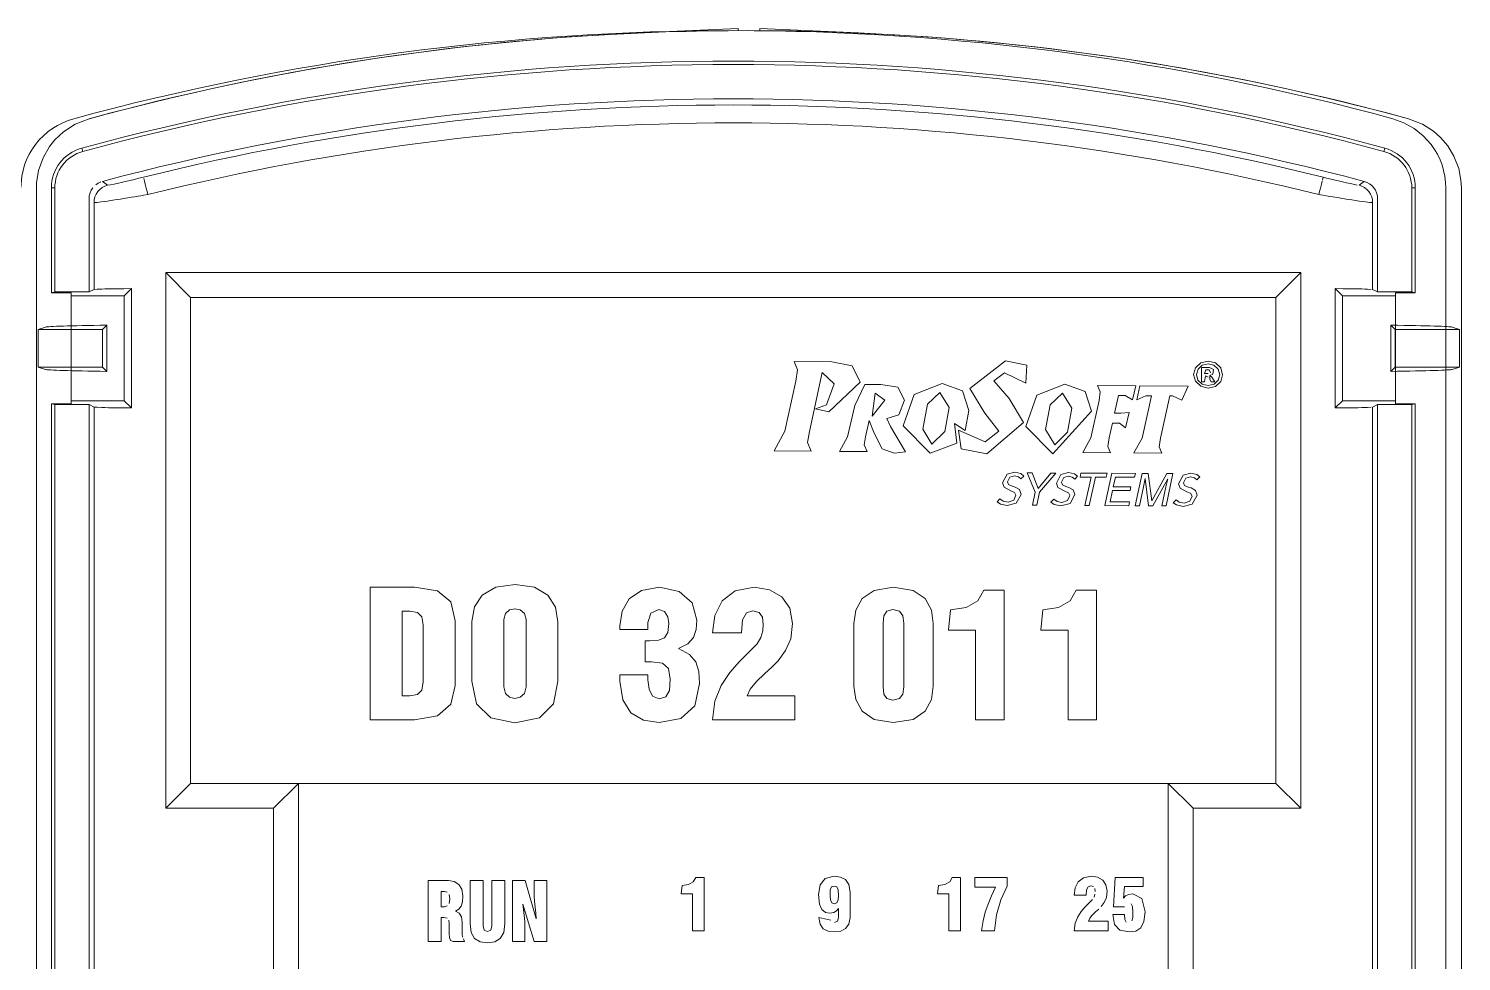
# Model space of a CAD drawing. Header units: millimetres. Extents: x -6000 to 26000, y -6000 to 26000.
# Drawn here: x 136.62 to 142.17, y -4531.36 to -4527.75 of the extents above; entities that cross this region are included whole.
import ezdxf

# ---------------------------------------------------------------- set-up
doc = ezdxf.new("R2010")
doc.units = ezdxf.units.MM
doc.header["$MEASUREMENT"] = 0
doc.layers.add('Чертеж и Рисунок_Ном._пера__1', color=7, linetype='Continuous', lineweight=15)
doc.layers.add('Чертеж и Рисунок_Ном._пера__7', color=7, linetype='Continuous', lineweight=15)

msp = doc.modelspace()

# ---------------------------------------------------------------- linework, layer by layer
at = {"layer": 'Чертеж и Рисунок_Ном._пера__1', "color": 7, "linetype": 'Continuous', "lineweight": 15, "flags": 128}
for points in [[(139.8117, -4529.0541), (139.7324, -4529.0379), (139.5858, -4529.0371), (139.5997, -4529.0699), (139.5932, -4529.1135), (139.5501, -4529.3075), (139.5089, -4529.3836), (139.6527, -4529.3843), (139.6383, -4529.3515), (139.6452, -4529.3079), (139.6953, -4529.0793)], [(139.6685, -4529.2209), (139.7206, -4529.2315), (139.8424, -4529.1167), (139.8117, -4529.0541)], [(140.4885, -4529.0516), (140.4057, -4529.0348), (140.2675, -4529.1416), (140.3255, -4529.2366)], [(140.4013, -4529.0814), (140.4845, -4529.1204), (140.4885, -4529.0516)], [(141.1417, -4529.1136), (141.1342, -4529.0875), (141.1419, -4529.061)], [(141.1417, -4529.1136), (141.1342, -4529.0875), (141.1419, -4529.061)], [(141.1419, -4529.061), (141.1629, -4529.0419)], [(141.1419, -4529.061), (141.1629, -4529.0419)], [(141.1515, -4529.0664), (141.1453, -4529.0876), (141.1514, -4529.1089), (141.1682, -4529.1245)], [(141.1515, -4529.0664), (141.1453, -4529.0876), (141.1514, -4529.1089), (141.1682, -4529.1245)], [(141.168, -4529.0511), (141.1515, -4529.0664)], [(141.168, -4529.0511), (141.1515, -4529.0664)], [(141.1629, -4529.0419), (141.1906, -4529.0353)], [(141.1629, -4529.0419), (141.1906, -4529.0353)], [(141.165, -4529.1156), (141.165, -4529.06), (141.1771, -4529.06), (141.1964, -4529.0602), (141.2115, -4529.0678)], [(141.165, -4529.1156), (141.165, -4529.06), (141.1771, -4529.06), (141.1964, -4529.0602), (141.2115, -4529.0678)], [(141.1907, -4529.0456), (141.168, -4529.0511)], [(141.1907, -4529.0456), (141.168, -4529.0511)], [(141.1953, -4529.0696), (141.1821, -4529.0688), (141.1771, -4529.084)], [(141.1953, -4529.0696), (141.1821, -4529.0688), (141.1771, -4529.084)], [(141.1906, -4529.0353), (141.2189, -4529.0424)], [(141.1906, -4529.0353), (141.2189, -4529.0424)], [(141.2131, -4529.0511), (141.1907, -4529.0456)], [(141.2131, -4529.0511), (141.1907, -4529.0456)], [(141.1993, -4529.0807), (141.1953, -4529.0696)], [(141.1993, -4529.0807), (141.1953, -4529.0696)], [(141.2115, -4529.0678), (141.209, -4529.0866)], [(141.2115, -4529.0678), (141.209, -4529.0866)], [(141.2299, -4529.0667), (141.2131, -4529.0511)], [(141.2299, -4529.0667), (141.2131, -4529.0511)], [(141.2135, -4529.1245), (141.2302, -4529.109), (141.2361, -4529.0881), (141.2299, -4529.0667)], [(141.2135, -4529.1245), (141.2302, -4529.109), (141.2361, -4529.0881), (141.2299, -4529.0667)], [(141.2189, -4529.0424), (141.2394, -4529.0616)], [(141.2189, -4529.0424), (141.2394, -4529.0616)], [(141.2394, -4529.0616), (141.247, -4529.0881), (141.2394, -4529.1144)], [(141.2394, -4529.0616), (141.247, -4529.0881), (141.2394, -4529.1144)], [(139.6953, -4529.0793), (139.7414, -4529.1231), (139.7121, -4529.2052)], [(139.9877, -4529.136), (139.9219, -4529.1261), (139.8597, -4529.1258), (139.8212, -4529.2081), (139.7933, -4529.3283), (139.7624, -4529.3854), (139.8687, -4529.3859), (139.858, -4529.3602), (139.8628, -4529.3287), (139.8773, -4529.2652), (139.8963, -4529.3151), (139.9278, -4529.3751)], [(140.2382, -4529.1507), (140.1595, -4529.1221), (140.0517, -4529.165)], [(140.4191, -4529.1806), (140.3602, -4529.1114), (140.4013, -4529.0814)], [(140.6351, -4529.1244), (140.5273, -4529.1674)], [(140.7138, -4529.1531), (140.6351, -4529.1244)], [(141.1623, -4529.133), (141.1417, -4529.1136)], [(141.1623, -4529.133), (141.1417, -4529.1136)], [(141.1908, -4529.0971), (141.1803, -4529.0928), (141.1771, -4529.1157), (141.165, -4529.1156)], [(141.1908, -4529.0971), (141.1803, -4529.0928), (141.1771, -4529.1157), (141.165, -4529.1156)], [(141.1682, -4529.1245), (141.1907, -4529.1301)], [(141.1682, -4529.1245), (141.1907, -4529.1301)], [(141.1771, -4529.084), (141.1913, -4529.0841)], [(141.1771, -4529.084), (141.1913, -4529.0841)], [(141.1907, -4529.1301), (141.2135, -4529.1245)], [(141.1907, -4529.1301), (141.2135, -4529.1245)], [(141.209, -4529.0866), (141.1975, -4529.0914)], [(141.209, -4529.0866), (141.1975, -4529.0914)], [(141.2394, -4529.1144), (141.2187, -4529.1334)], [(141.2394, -4529.1144), (141.2187, -4529.1334)], [(139.9921, -4529.2431), (140.014, -4529.1867), (139.9877, -4529.136)], [(140.0517, -4529.165), (140.009, -4529.2867), (140.1134, -4529.3924), (140.2162, -4529.3529), (140.2082, -4529.2777)], [(140.103, -4529.2024), (140.1509, -4529.1569)], [(140.1509, -4529.1569), (140.187, -4529.2158), (140.1706, -4529.3086)], [(140.2082, -4529.2777), (140.2485, -4529.3044), (140.2628, -4529.2274), (140.2382, -4529.1507)], [(140.3255, -4529.2366), (140.3795, -4529.3067), (140.3265, -4529.3486), (140.2239, -4529.3034), (140.2333, -4529.3748), (140.3334, -4529.3953), (140.4746, -4529.274), (140.4191, -4529.1806)], [(140.5273, -4529.1674), (140.4845, -4529.289), (140.589, -4529.3948), (140.7384, -4529.2297), (140.7138, -4529.1531)], [(140.5786, -4529.2048), (140.6265, -4529.1593)], [(140.6265, -4529.1593), (140.6625, -4529.2182), (140.6462, -4529.311)], [(141.1906, -4529.1402), (141.1623, -4529.133)], [(141.1906, -4529.1402), (141.1623, -4529.133)], [(141.2187, -4529.1334), (141.1906, -4529.1402)], [(141.2187, -4529.1334), (141.1906, -4529.1402)], [(139.7121, -4529.2052), (139.6685, -4529.2209)], [(140.1706, -4529.3086), (140.1205, -4529.3574), (140.0848, -4529.2986), (140.103, -4529.2024)], [(140.596, -4529.3598), (140.5604, -4529.301), (140.5786, -4529.2048)], [(139.9602, -4529.2883), (139.946, -4529.2585), (139.9921, -4529.2431)], [(140.0178, -4529.3867), (139.9602, -4529.2883)], [(140.6462, -4529.311), (140.596, -4529.3598)], [(139.9278, -4529.3751), (139.9743, -4529.3917)], [(139.9743, -4529.3917), (140.0178, -4529.3867)], [(140.4408, -4529.5442), (140.4265, -4529.5383), (140.3999, -4529.5244), (140.394, -4529.5076), (140.4115, -4529.4738)], [(140.4115, -4529.4738), (140.4413, -4529.4659)], [(140.4226, -4529.4854), (140.4131, -4529.5032), (140.4172, -4529.5138)], [(140.4172, -4529.5138), (140.431, -4529.5203), (140.4424, -4529.5237), (140.4592, -4529.5332), (140.4659, -4529.5518), (140.447, -4529.5858)], [(140.4552, -4529.484), (140.4401, -4529.4802), (140.4226, -4529.4854)], [(140.4413, -4529.4659), (140.4645, -4529.4715)], [(140.4645, -4529.4715), (140.4759, -4529.4809), (140.465, -4529.4917), (140.4552, -4529.484)], [(140.6494, -4529.5453), (140.6351, -4529.5393), (140.6085, -4529.5254), (140.6027, -4529.5086), (140.6202, -4529.4748)], [(140.6202, -4529.4748), (140.65, -4529.4669), (140.6731, -4529.4726), (140.6846, -4529.4819), (140.6737, -4529.4927), (140.6639, -4529.485)], [(140.6312, -4529.4865), (140.6218, -4529.5043), (140.6259, -4529.5148)], [(140.6259, -4529.5148), (140.6396, -4529.5213), (140.651, -4529.5247), (140.6678, -4529.5343)], [(140.6639, -4529.485), (140.6487, -4529.4812), (140.6312, -4529.4865)], [(141.0821, -4529.5278), (141.0762, -4529.511), (141.0937, -4529.4772)], [(141.0937, -4529.4772), (141.1235, -4529.4693), (141.1467, -4529.4749)], [(141.1048, -4529.4888), (141.0953, -4529.5066), (141.0994, -4529.5172)], [(141.1223, -4529.4836), (141.1048, -4529.4888)], [(141.1374, -4529.4874), (141.1223, -4529.4836)], [(141.1467, -4529.4749), (141.1581, -4529.4843), (141.1472, -4529.4951), (141.1374, -4529.4874)], [(140.3856, -4529.5896), (140.373, -4529.581), (140.384, -4529.5695)], [(140.384, -4529.5695), (140.3969, -4529.5783)], [(140.4372, -4529.5749), (140.4461, -4529.5553), (140.4408, -4529.5442)], [(140.5943, -4529.5907), (140.5816, -4529.582), (140.5927, -4529.5705)], [(140.5927, -4529.5705), (140.6055, -4529.5793)], [(140.6458, -4529.5759), (140.6548, -4529.5564), (140.6494, -4529.5453)], [(140.6678, -4529.5343), (140.6746, -4529.5529), (140.6557, -4529.5869)], [(141.123, -4529.5476), (141.1087, -4529.5417), (141.0821, -4529.5278)], [(141.0994, -4529.5172), (141.1132, -4529.5237), (141.1246, -4529.5271), (141.1414, -4529.5367)], [(141.1194, -4529.5783), (141.1283, -4529.5587), (141.123, -4529.5476)], [(141.1414, -4529.5367), (141.1481, -4529.5552), (141.1292, -4529.5892)], [(140.447, -4529.5858), (140.4115, -4529.5956), (140.3856, -4529.5896)], [(140.3969, -4529.5783), (140.4153, -4529.5821)], [(140.4153, -4529.5821), (140.4372, -4529.5749)], [(140.6557, -4529.5869), (140.6202, -4529.5967), (140.5943, -4529.5907)], [(140.6055, -4529.5793), (140.6239, -4529.5831)], [(140.6239, -4529.5831), (140.6458, -4529.5759)], [(141.0937, -4529.5991), (141.0678, -4529.593), (141.0552, -4529.5844), (141.0662, -4529.5729)], [(141.0662, -4529.5729), (141.0791, -4529.5817)], [(141.0791, -4529.5817), (141.0975, -4529.5855)], [(141.1292, -4529.5892), (141.0937, -4529.5991)], [(141.0975, -4529.5855), (141.1194, -4529.5783)]]:
    msp.add_lwpolyline(points, dxfattribs=at)
for points in [[(141.1975, -4529.0914), (141.2057, -4529.0978), (141.2172, -4529.1159), (141.2021, -4529.1158), (141.1971, -4529.1067)], [(141.1975, -4529.0914), (141.2057, -4529.0978), (141.2172, -4529.1159), (141.2021, -4529.1158), (141.1971, -4529.1067)], [(139.8888, -4529.2489), (139.9007, -4529.1594), (139.9382, -4529.1871)], [(140.9109, -4529.131), (140.7623, -4529.1303), (140.7727, -4529.1548), (140.7679, -4529.1875), (140.7359, -4529.333), (140.7047, -4529.3901), (140.8125, -4529.3906), (140.8021, -4529.3661), (140.8069, -4529.3334), (140.8195, -4529.2755), (140.8467, -4529.2756), (140.8704, -4529.2936), (140.8842, -4529.2342), (140.8522, -4529.2374), (140.8281, -4529.2373), (140.8437, -4529.1689), (140.8693, -4529.1691), (140.8976, -4529.1856)], [(141.1135, -4529.132), (141.0883, -4529.1865), (141.0522, -4529.17), (141.0419, -4529.1699), (141.0055, -4529.3344), (141.0007, -4529.3671), (141.0111, -4529.3916), (140.9033, -4529.3911), (140.9345, -4529.334), (140.9709, -4529.1696), (140.9498, -4529.1695), (140.9138, -4529.1856), (140.9263, -4529.1311)], [(140.5087, -4529.4688), (140.532, -4529.5291), (140.5806, -4529.4691), (140.6004, -4529.4692), (140.5373, -4529.5438), (140.5266, -4529.5941), (140.5097, -4529.594), (140.5204, -4529.5437), (140.489, -4529.4687)], [(140.7302, -4529.5951), (140.7133, -4529.595), (140.7368, -4529.4849), (140.6944, -4529.4847), (140.6975, -4529.4697), (140.7992, -4529.4702), (140.7961, -4529.4852), (140.7537, -4529.485)], [(140.8832, -4529.5959), (140.7908, -4529.5954), (140.8173, -4529.4703), (140.9086, -4529.4708), (140.9055, -4529.4858), (140.8311, -4529.4854), (140.8232, -4529.5221), (140.8917, -4529.5224), (140.8886, -4529.5374), (140.8201, -4529.5371), (140.8108, -4529.5805), (140.8863, -4529.5809)], [(140.9588, -4529.471), (140.9719, -4529.577), (141.0303, -4529.4714), (141.0543, -4529.4715), (141.0278, -4529.5966), (141.0114, -4529.5965), (141.0271, -4529.5226), (141.0343, -4529.4914), (140.9764, -4529.5963), (140.9596, -4529.5962), (140.9469, -4529.491), (140.9401, -4529.5222), (140.9245, -4529.5961), (140.9081, -4529.596), (140.9346, -4529.4709)]]:
    msp.add_lwpolyline(points, close=True, dxfattribs=at)
at = {"layer": 'Чертеж и Рисунок_Ном._пера__7', "color": 7, "linetype": 'Continuous', "lineweight": 15}
for p, q in [((138.9862, -4527.7641), (139.3692, -4527.7473)), ((139.3692, -4527.7473), (139.3692, -4527.7549)), ((139.4527, -4527.7473), (139.8356, -4527.7641)), ((139.4527, -4527.7549), (139.4527, -4527.7473)), ((136.8257, -4528.2103), (136.8292, -4528.2232)), ((141.8755, -4528.2103), (141.872, -4528.2232)), ((136.6498, -4534.9602), (136.6498, -4528.3644)), ((136.6498, -4534.9602), (136.6498, -4528.3647)), ((136.7077, -4528.7704), (136.7077, -4528.3647)), ((136.7211, -4528.3647), (136.7077, -4528.3647)), ((136.7211, -4528.3647), (136.7211, -4528.7677)), ((141.9801, -4528.3647), (141.9801, -4528.7677)), ((141.9801, -4528.3647), (141.9935, -4528.3647)), ((141.9935, -4528.3647), (141.9935, -4528.7704)), ((142.1117, -4534.9602), (142.1117, -4528.3644)), ((142.1721, -4528.3644), (142.1721, -4534.9602)), ((142.1721, -4528.3644), (142.1721, -4534.9602)), ((142.1721, -4534.9184), (142.1721, -4528.3647)), ((136.8537, -4528.7677), (136.8537, -4528.4063)), ((136.8729, -4528.4211), (136.8729, -4528.7581)), ((141.8282, -4528.7581), (141.8282, -4528.4211)), ((141.8474, -4528.7677), (141.8474, -4528.4063)), ((137.1511, -4528.6921), (141.55, -4528.6921)), ((137.1511, -4528.6921), (137.2475, -4528.7884)), ((137.1511, -4530.768), (137.1511, -4528.6921)), ((141.4536, -4528.7884), (141.55, -4528.6921)), ((141.55, -4528.6921), (141.55, -4530.768)), ((136.7211, -4528.7677), (136.7077, -4528.7704)), ((136.7842, -4528.7704), (136.7077, -4528.7704)), ((136.8537, -4528.7677), (136.7211, -4528.7677)), ((136.7842, -4528.7826), (136.7842, -4528.7704)), ((136.9899, -4528.7826), (136.7842, -4528.7826)), ((136.7842, -4529.189), (136.7842, -4528.7826)), ((136.8729, -4528.7581), (136.8537, -4528.7677)), ((136.9899, -4528.7826), (137.0178, -4528.7548)), ((136.9899, -4528.7826), (136.9899, -4529.189)), ((137.0178, -4528.7548), (137.0178, -4529.2169)), ((141.4536, -4528.7884), (137.2475, -4528.7884)), ((137.2475, -4528.7884), (137.2475, -4530.6716)), ((141.4536, -4530.6716), (141.4536, -4528.7884)), ((141.6834, -4529.2169), (141.6834, -4528.7548)), ((141.6834, -4528.7548), (141.7112, -4528.7826)), ((141.7112, -4528.7826), (141.917, -4528.7826)), ((141.7112, -4529.189), (141.7112, -4528.7826)), ((141.8474, -4528.7677), (141.8282, -4528.7581)), ((141.9801, -4528.7677), (141.8474, -4528.7677)), ((141.917, -4528.7704), (141.917, -4528.7826)), ((141.9935, -4528.7704), (141.917, -4528.7704)), ((141.917, -4528.7826), (141.917, -4529.189)), ((141.9935, -4528.7704), (141.9801, -4528.7677)), ((136.6571, -4528.9131), (136.6848, -4528.9039)), ((136.9061, -4528.9131), (136.9229, -4528.8964)), ((136.9229, -4528.8964), (136.9229, -4529.0752)), ((141.899, -4528.8964), (141.899, -4529.0752)), ((141.899, -4528.8964), (141.9157, -4528.9131)), ((142.1648, -4528.9131), (142.137, -4528.9039)), ((136.6571, -4528.9131), (136.6571, -4529.0585)), ((136.9061, -4528.9131), (136.6571, -4528.9131)), ((136.9061, -4528.9131), (136.9061, -4529.0585)), ((142.1648, -4528.9131), (141.9157, -4528.9131)), ((141.9157, -4529.0585), (141.9157, -4528.9131)), ((142.1648, -4528.9131), (142.1648, -4529.0585)), ((136.6848, -4529.0678), (136.6571, -4529.0585)), ((136.6571, -4529.0585), (136.9061, -4529.0585)), ((136.9061, -4529.0585), (136.9229, -4529.0752)), ((141.9157, -4529.0585), (141.899, -4529.0752)), ((141.9157, -4529.0585), (142.1648, -4529.0585)), ((142.137, -4529.0678), (142.1648, -4529.0585)), ((136.7077, -4529.2013), (136.7077, -4533.7919)), ((136.7211, -4529.2039), (136.7077, -4529.2013)), ((136.7842, -4529.2013), (136.7077, -4529.2013)), ((136.8537, -4529.2039), (136.7211, -4529.2039)), ((136.7211, -4529.2039), (136.7211, -4533.7892)), ((136.9899, -4529.189), (136.7842, -4529.189)), ((136.7842, -4529.189), (136.7842, -4529.2013)), ((136.8537, -4529.2039), (136.8729, -4529.2135)), ((136.8537, -4533.7892), (136.8537, -4529.2039)), ((136.8729, -4529.2135), (136.8729, -4533.7796)), ((137.0178, -4529.2169), (136.9899, -4529.189)), ((141.6834, -4529.2169), (141.7112, -4529.189)), ((141.7112, -4529.189), (141.917, -4529.189)), ((141.8474, -4529.2039), (141.8282, -4529.2135)), ((141.8282, -4533.7796), (141.8282, -4529.2135)), ((141.9801, -4529.2039), (141.8474, -4529.2039)), ((141.8474, -4533.7892), (141.8474, -4529.2039)), ((141.917, -4529.2013), (141.917, -4529.189)), ((141.9935, -4529.2013), (141.917, -4529.2013)), ((141.9935, -4529.2013), (141.9801, -4529.2039)), ((141.9801, -4533.7892), (141.9801, -4529.2039)), ((141.9935, -4529.2013), (141.9935, -4533.7919)), ((137.1511, -4530.768), (137.2475, -4530.6716)), ((137.2475, -4530.6716), (137.6648, -4530.6716)), ((137.5684, -4530.768), (137.6648, -4530.6716)), ((137.6648, -4530.6716), (137.6648, -4534.5664)), ((137.6648, -4530.6716), (141.0363, -4530.6716)), ((141.0363, -4530.6716), (141.4536, -4530.6716)), ((141.0363, -4530.6716), (141.1327, -4530.768)), ((141.0363, -4534.5664), (141.0363, -4530.6716)), ((141.4536, -4530.6716), (141.55, -4530.768)), ((137.5684, -4530.768), (137.1511, -4530.768)), ((137.5684, -4534.6628), (137.5684, -4530.768)), ((141.55, -4530.768), (141.1327, -4530.768)), ((141.1327, -4530.768), (141.1327, -4534.6628))]:
    msp.add_line(p, q, dxfattribs=at)
at = {"layer": 'Чертеж и Рисунок_Ном._пера__7', "color": 7, "linetype": 'Continuous', "lineweight": 15, "flags": 128}
for points in [[(136.7943, -4528.0963), (136.7727, -4528.1032), (136.7518, -4528.1117), (136.7315, -4528.122), (136.7121, -4528.1339), (136.6952, -4528.1463), (136.6768, -4528.1621), (136.6609, -4528.1783), (136.6464, -4528.1958), (136.6343, -4528.213), (136.622, -4528.2338), (136.6115, -4528.2558), (136.604, -4528.2755), (136.5931, -4528.3193), (136.5894, -4528.3644)], [(136.8547, -4528.0963), (136.8003, -4528.1175), (136.7543, -4528.1473), (136.7213, -4528.1783), (136.7008, -4528.2039), (136.6756, -4528.2473), (136.6582, -4528.2964), (136.6505, -4528.3445), (136.6498, -4528.3644)], [(141.9068, -4528.0963), (141.9495, -4528.1118), (141.989, -4528.1339), (142.0244, -4528.1622), (142.0547, -4528.1958), (142.0686, -4528.2157), (142.0792, -4528.2338), (142.0896, -4528.2558), (142.0971, -4528.2755), (142.1035, -4528.2973), (142.1081, -4528.3195), (142.1109, -4528.3435), (142.1117, -4528.3644)], [(141.9672, -4528.0963), (142.022, -4528.1177), (142.0635, -4528.144), (142.0916, -4528.1688), (142.1191, -4528.2012), (142.1433, -4528.2413), (142.1618, -4528.2894), (142.1704, -4528.3345), (142.1721, -4528.3644)], [(136.8798, -4528.3521), (136.8892, -4528.3457), (136.8996, -4528.341)], [(136.9247, -4528.3539), (136.915, -4528.3465), (136.9054, -4528.3391)], [(136.9247, -4528.3539), (136.9369, -4528.3525), (136.951, -4528.3497), (136.968, -4528.346), (136.9788, -4528.3435), (136.9935, -4528.3401), (137.0128, -4528.3355), (137.0298, -4528.3314), (137.0472, -4528.3271), (137.0647, -4528.3228)], [(137.0686, -4528.3387), (137.066, -4528.3282)], [(137.0815, -4528.3902), (137.0785, -4528.3782), (137.0754, -4528.3659), (137.0715, -4528.3503), (137.0686, -4528.3387)], [(141.6325, -4528.3387), (141.6296, -4528.3503), (141.6258, -4528.3659), (141.6227, -4528.3782), (141.6197, -4528.3902)], [(141.6365, -4528.3228), (141.6335, -4528.3346)], [(141.6365, -4528.3228), (141.6496, -4528.326), (141.6675, -4528.3304), (141.6777, -4528.3329), (141.6884, -4528.3355), (141.7005, -4528.3384), (141.7109, -4528.3408), (141.7272, -4528.3446), (141.7419, -4528.3479), (141.7577, -4528.3513), (141.7679, -4528.3532)], [(141.7958, -4528.3391), (141.7862, -4528.3465), (141.7765, -4528.3539)], [(141.7958, -4528.3391), (141.8065, -4528.3429), (141.8164, -4528.3484), (141.8254, -4528.3555), (141.833, -4528.3639), (141.8392, -4528.3735), (141.8437, -4528.3839), (141.8465, -4528.395), (141.8474, -4528.4063)], [(136.8537, -4528.4063), (136.8547, -4528.395), (136.8574, -4528.3839), (136.862, -4528.3735), (136.8681, -4528.3639)], [(136.8729, -4528.4211), (136.8738, -4528.4103), (136.8765, -4528.3993), (136.881, -4528.3886), (136.8874, -4528.3787), (136.8953, -4528.37), (136.9045, -4528.3629), (136.9144, -4528.3575), (136.9247, -4528.3539)], [(136.8729, -4528.4211), (136.8857, -4528.4204), (136.9011, -4528.4185), (136.9124, -4528.4169), (136.9246, -4528.4152), (136.9375, -4528.4133), (136.9534, -4528.4108), (136.9636, -4528.4093), (136.9754, -4528.4074), (136.9889, -4528.4053), (137.0042, -4528.4028), (137.0179, -4528.4006), (137.0311, -4528.3985), (137.0435, -4528.3965), (137.055, -4528.3946), (137.0652, -4528.3929), (137.0815, -4528.3902)], [(141.6197, -4528.3902), (141.6354, -4528.3928), (141.6498, -4528.3952), (141.6626, -4528.3973), (141.6739, -4528.3991), (141.6911, -4528.4019), (141.7123, -4528.4053), (141.7258, -4528.4074), (141.7376, -4528.4093), (141.7478, -4528.4108), (141.7637, -4528.4133), (141.7765, -4528.4152), (141.7888, -4528.4169), (141.8, -4528.4185), (141.8155, -4528.4204), (141.8272, -4528.4212)], [(141.8282, -4528.4211), (141.8274, -4528.4103), (141.8247, -4528.3993), (141.8201, -4528.3886), (141.8138, -4528.3787), (141.8058, -4528.37), (141.7967, -4528.3629), (141.7867, -4528.3575), (141.7765, -4528.3539)], [(136.8729, -4528.7581), (136.8848, -4528.757), (136.9031, -4528.7563), (136.9151, -4528.756), (136.9288, -4528.7558), (136.9441, -4528.7555), (136.9608, -4528.7553), (136.9882, -4528.755), (137.0178, -4528.7548)], [(141.6834, -4528.7548), (141.7129, -4528.755), (141.7403, -4528.7553), (141.7571, -4528.7555), (141.7724, -4528.7558), (141.7861, -4528.756), (141.7981, -4528.7563), (141.8082, -4528.7567), (141.8224, -4528.7574)], [(136.8729, -4529.2135), (136.8848, -4529.2146), (136.9031, -4529.2153), (136.9151, -4529.2156), (136.9288, -4529.2159), (136.9441, -4529.2162), (136.9608, -4529.2164), (136.9882, -4529.2167), (137.0178, -4529.2169)], [(141.6834, -4529.2169), (141.7129, -4529.2167), (141.7403, -4529.2164), (141.7571, -4529.2162), (141.7724, -4529.2159), (141.7861, -4529.2156), (141.7981, -4529.2153), (141.8082, -4529.215), (141.8224, -4529.2143)], [(138.5051, -4529.9005), (138.4298, -4529.9117)], [(138.5802, -4529.9119), (138.5051, -4529.9005)], [(138.2039, -4529.9255), (138.1154, -4529.9119), (137.9431, -4529.9119), (137.9431, -4530.4253)], [(138.2554, -4529.9679), (138.2039, -4529.9255)], [(138.3777, -4529.9424), (138.3475, -4529.9882)], [(138.4298, -4529.9117), (138.3777, -4529.9424)], [(138.6318, -4529.943), (138.5802, -4529.9119)], [(138.6614, -4529.9891), (138.6318, -4529.943)], [(138.9472, -4529.9571), (138.9199, -4530.0045)], [(138.9947, -4529.9242), (138.9472, -4529.9571)], [(139.0642, -4529.9119), (138.9947, -4529.9242)], [(139.1402, -4529.9281), (139.0642, -4529.9119)], [(139.191, -4529.9727), (139.1402, -4529.9281)], [(139.3574, -4529.9261), (139.3074, -4529.9646)], [(139.431, -4529.9119), (139.3574, -4529.9261)], [(139.4908, -4529.9213), (139.431, -4529.9119)], [(139.5381, -4529.9487), (139.4908, -4529.9213)], [(139.5692, -4529.9927), (139.5381, -4529.9487)], [(139.8495, -4529.9553), (139.825, -4530.0003)], [(139.8962, -4529.9237), (139.8495, -4529.9553)], [(139.9701, -4529.9119), (139.8962, -4529.9237)], [(140.0471, -4529.9238), (139.9701, -4529.9119)], [(140.0947, -4529.9555), (140.0471, -4529.9238)], [(140.1186, -4530.0006), (140.0947, -4529.9555)], [(140.648, -4530.4253), (140.7581, -4530.4253), (140.7581, -4529.9226), (140.6794, -4529.9226), (140.6565, -4529.9638), (140.6113, -4529.99)], [(138.0668, -4530.0041), (138.0968, -4530.0041), (138.126, -4530.0093)], [(138.1262, -4530.3278), (138.0975, -4530.333), (138.0668, -4530.333), (138.0668, -4530.0041)], [(138.126, -4530.0093), (138.1429, -4530.0262)], [(138.2552, -4530.3643), (138.272, -4530.2923), (138.272, -4530.042), (138.2554, -4529.9679)], [(138.3475, -4529.9882), (138.3378, -4530.0449), (138.3378, -4530.2758), (138.3555, -4530.3632), (138.4103, -4530.4183), (138.5044, -4530.4374)], [(138.4678, -4530.3228), (138.4615, -4530.2973), (138.4615, -4530.037), (138.4678, -4530.0131)], [(138.4678, -4530.0131), (138.4837, -4529.9993)], [(138.4837, -4529.9993), (138.5044, -4529.9949)], [(138.5044, -4529.9949), (138.5247, -4529.9993)], [(138.5247, -4529.9993), (138.5407, -4530.0131)], [(138.5407, -4530.0131), (138.5473, -4530.037), (138.5473, -4530.2973), (138.5407, -4530.3228)], [(138.6536, -4530.3632), (138.671, -4530.2758), (138.671, -4530.0456), (138.6614, -4529.9891)], [(138.9199, -4530.0045), (138.9112, -4530.0606), (138.9112, -4530.0749), (139.0199, -4530.0749)], [(139.0199, -4530.0749), (139.0199, -4530.0478), (139.0313, -4530.0118)], [(139.0313, -4530.0118), (139.0621, -4529.9984)], [(139.0621, -4529.9984), (139.0845, -4530.0063)], [(139.0845, -4530.0063), (139.0969, -4530.0261)], [(139.2066, -4530.0751), (139.2094, -4530.0399), (139.191, -4529.9727)], [(139.3074, -4529.9646), (139.2791, -4530.0208)], [(139.3865, -4530.0383), (139.4012, -4530.0109), (139.426, -4530.0027)], [(139.426, -4530.0027), (139.4509, -4530.0094)], [(139.4509, -4530.0094), (139.4633, -4530.0281)], [(139.5805, -4530.0521), (139.5692, -4529.9927)], [(139.825, -4530.0003), (139.8178, -4530.0528)], [(140.0078, -4530.3258), (139.9944, -4530.3434), (139.9687, -4530.3495), (139.9451, -4530.3434), (139.9341, -4530.3258), (139.9315, -4530.2973), (139.9315, -4530.0506), (139.9341, -4530.0222), (139.9451, -4530.0045)], [(139.9451, -4530.0045), (139.9687, -4529.9984)], [(139.9687, -4529.9984), (139.9944, -4530.0045)], [(139.9944, -4530.0045), (140.0078, -4530.0222)], [(140.1186, -4530.3468), (140.1253, -4530.2944), (140.1253, -4530.0528), (140.1186, -4530.0006)], [(140.6113, -4529.99), (140.5507, -4529.9991), (140.5429, -4530.0785), (140.648, -4530.0785), (140.648, -4530.4253)], [(138.1429, -4530.0262), (138.1483, -4530.0571), (138.1483, -4530.2787), (138.1429, -4530.3106), (138.1262, -4530.3278)], [(139.0969, -4530.0261), (139.1007, -4530.0521), (139.0967, -4530.0869)], [(139.2791, -4530.0208), (139.2701, -4530.0885), (139.3817, -4530.0885), (139.3865, -4530.0383)], [(139.4633, -4530.0281), (139.4668, -4530.0563)], [(139.4668, -4530.0563), (139.4646, -4530.0801)], [(139.5729, -4530.1111), (139.5805, -4530.0521)], [(139.8178, -4530.0528), (139.8178, -4530.2944), (139.825, -4530.347)], [(140.0078, -4530.0222), (140.0116, -4530.0506), (140.0116, -4530.2973), (140.0078, -4530.3258)], [(139.0605, -4530.1174), (139.0256, -4530.12), (139.0084, -4530.12), (139.0084, -4530.2008), (139.0335, -4530.2008), (139.0765, -4530.2063)], [(139.0967, -4530.0869), (139.0838, -4530.1075), (139.0605, -4530.1174)], [(139.1743, -4530.1315), (139.1961, -4530.1063)], [(139.1961, -4530.1063), (139.2066, -4530.0751)], [(139.4572, -4530.107), (139.4432, -4530.1307)], [(139.4646, -4530.0801), (139.4572, -4530.107)], [(139.5532, -4530.1574), (139.5729, -4530.1111)], [(139.1379, -4530.1486), (139.1743, -4530.1315)], [(139.1809, -4530.1719), (139.1379, -4530.1486)], [(139.2058, -4530.2013), (139.1809, -4530.1719)], [(139.4117, -4530.1625), (139.3745, -4530.199)], [(139.4432, -4530.1307), (139.4117, -4530.1625)], [(139.5247, -4530.1965), (139.5532, -4530.1574)], [(139.0765, -4530.2063), (139.0996, -4530.2268)], [(139.0996, -4530.2268), (139.1064, -4530.268)], [(139.2173, -4530.2382), (139.2058, -4530.2013)], [(139.3745, -4530.199), (139.3365, -4530.2418)], [(139.4715, -4530.2478), (139.5017, -4530.22)], [(139.5017, -4530.22), (139.5247, -4530.1965)], [(139.0238, -4530.3064), (139.0199, -4530.2701), (139.0199, -4530.2508), (138.9112, -4530.2508), (138.9112, -4530.2758), (138.9225, -4530.3479)], [(139.1064, -4530.268), (139.1026, -4530.3121)], [(139.201, -4530.3714), (139.2201, -4530.2844)], [(139.2201, -4530.2844), (139.2173, -4530.2382)], [(139.303, -4530.2927), (139.2792, -4530.3533)], [(139.3365, -4530.2418), (139.303, -4530.2927)], [(139.4162, -4530.3067), (139.4408, -4530.2775)], [(139.4408, -4530.2775), (139.4715, -4530.2478)], [(138.4837, -4530.338), (138.4678, -4530.3228)], [(138.5247, -4530.338), (138.5044, -4530.3431), (138.4837, -4530.338)], [(138.5407, -4530.3228), (138.5247, -4530.338)], [(138.9225, -4530.3479), (138.954, -4530.3978)], [(139.0374, -4530.3333), (139.0238, -4530.3064)], [(139.0628, -4530.3438), (139.0374, -4530.3333)], [(139.089, -4530.3364), (139.0628, -4530.3438)], [(139.1026, -4530.3121), (139.089, -4530.3364)], [(139.2701, -4530.4253), (139.589, -4530.4253), (139.589, -4530.333), (139.4046, -4530.333), (139.4162, -4530.3067)], [(139.825, -4530.347), (139.8495, -4530.3923)], [(140.0947, -4530.392), (140.1186, -4530.3468)], [(138.2037, -4530.4096), (138.2552, -4530.3643)], [(138.599, -4530.4183), (138.6536, -4530.3632)], [(138.954, -4530.3978), (139.002, -4530.4267)], [(139.1472, -4530.4205), (139.201, -4530.3714)], [(139.2792, -4530.3533), (139.2701, -4530.4253)], [(139.8495, -4530.3923), (139.8962, -4530.4241)], [(140.0471, -4530.424), (140.0947, -4530.392)], [(137.9431, -4530.4253), (138.1154, -4530.4253), (138.2037, -4530.4096)], [(138.5044, -4530.4374), (138.599, -4530.4183)], [(139.002, -4530.4267), (139.0628, -4530.436)], [(139.0628, -4530.436), (139.1472, -4530.4205)], [(139.8962, -4530.4241), (139.9701, -4530.436)], [(139.9701, -4530.436), (140.0471, -4530.424)], [(138.2692, -4531.0517), (138.2471, -4531.048), (138.1674, -4531.048), (138.1674, -4531.2838), (138.2181, -4531.2838), (138.2181, -4531.1918)], [(138.2984, -4531.0815), (138.2867, -4531.0629), (138.2692, -4531.0517)], [(138.3301, -4531.048), (138.3301, -4531.2142), (138.3346, -4531.25)], [(138.385, -4531.2405), (138.3809, -4531.2233), (138.3809, -4531.048), (138.3301, -4531.048)], [(138.4608, -4531.2499), (138.4653, -4531.2142), (138.4653, -4531.048), (138.4146, -4531.048), (138.4146, -4531.2233), (138.4104, -4531.2404)], [(138.4947, -4531.048), (138.4947, -4531.2838), (138.5431, -4531.2838), (138.5431, -4531.2279), (138.5421, -4531.2071)], [(138.5826, -4531.1513), (138.5852, -4531.1747), (138.5871, -4531.1961), (138.5437, -4531.048), (138.4947, -4531.048)], [(138.5369, -4531.161), (138.5346, -4531.1403), (138.5786, -4531.2838), (138.6275, -4531.2838), (138.6275, -4531.048), (138.5791, -4531.048), (138.5791, -4531.1068), (138.5802, -4531.128)], [(139.1768, -4531.0638), (139.1518, -4531.0676), (139.1486, -4531.1003), (139.1919, -4531.1003), (139.1919, -4531.2431)], [(139.1954, -4531.053), (139.1768, -4531.0638)], [(139.1919, -4531.2431), (139.2372, -4531.2431), (139.2372, -4531.0361), (139.2048, -4531.0361), (139.1954, -4531.053)], [(139.6866, -4531.0645), (139.6806, -4531.1023), (139.6841, -4531.1394)], [(139.7418, -4531.0317), (139.7063, -4531.0403), (139.6866, -4531.0645)], [(139.7314, -4531.0724), (139.7418, -4531.0694)], [(139.7655, -4531.0346), (139.7418, -4531.0317)], [(139.7418, -4531.0694), (139.7521, -4531.0726)], [(139.7984, -4531.0633), (139.785, -4531.0446), (139.7655, -4531.0346)], [(139.7986, -4531.2167), (139.8033, -4531.191), (139.8033, -4531.0926), (139.7984, -4531.0633)], [(140.1705, -4531.0638), (140.1456, -4531.0676), (140.1423, -4531.1003), (140.1856, -4531.1003), (140.1856, -4531.2431)], [(140.1891, -4531.053), (140.1705, -4531.0638)], [(140.1856, -4531.2431), (140.231, -4531.2431), (140.231, -4531.0361), (140.1986, -4531.0361), (140.1891, -4531.053)], [(140.3877, -4531.1229), (140.4117, -4531.0705), (140.4117, -4531.0361), (140.2869, -4531.0361), (140.2869, -4531.0741), (140.3667, -4531.0741), (140.3509, -4531.108)], [(140.687, -4531.0534), (140.6753, -4531.0765)], [(140.7076, -4531.0375), (140.687, -4531.0534)], [(140.7379, -4531.0317), (140.7076, -4531.0375)], [(140.7256, -4531.0724), (140.7358, -4531.0691)], [(140.7358, -4531.0691), (140.7461, -4531.0718)], [(140.7625, -4531.0355), (140.7379, -4531.0317)], [(140.782, -4531.0468), (140.7625, -4531.0355)], [(140.7948, -4531.0649), (140.782, -4531.0468)], [(140.7994, -4531.0894), (140.7948, -4531.0649)], [(140.8663, -4531.0714), (140.9384, -4531.0714), (140.9384, -4531.0361), (140.83, -4531.0361), (140.8242, -4531.15), (140.8663, -4531.15)], [(138.2181, -4531.0904), (138.2307, -4531.0904), (138.2418, -4531.0934)], [(138.2419, -4531.1466), (138.231, -4531.1495), (138.2181, -4531.1495), (138.2181, -4531.0904)], [(138.2491, -4531.1029), (138.2518, -4531.1199), (138.2492, -4531.137)], [(138.3026, -4531.1074), (138.2984, -4531.0815)], [(138.3009, -4531.1304), (138.3026, -4531.1074)], [(139.7253, -4531.1056), (139.7265, -4531.0836)], [(139.7268, -4531.1232), (139.7253, -4531.1056)], [(139.7265, -4531.0836), (139.7314, -4531.0724)], [(139.7418, -4531.1388), (139.7319, -4531.1347), (139.7268, -4531.1232)], [(139.7521, -4531.0726), (139.7572, -4531.0839)], [(139.7572, -4531.1232), (139.7521, -4531.1347)], [(139.7572, -4531.0839), (139.7586, -4531.1056)], [(139.7586, -4531.1056), (139.7572, -4531.1232)], [(140.3509, -4531.108), (140.3376, -4531.1393)], [(140.3708, -4531.1812), (140.3877, -4531.1229)], [(140.6753, -4531.0765), (140.6717, -4531.1044), (140.7176, -4531.1044), (140.7195, -4531.0837), (140.7256, -4531.0724)], [(140.7429, -4531.1218), (140.7299, -4531.1349)], [(140.7517, -4531.1009), (140.7487, -4531.112)], [(140.7512, -4531.0795), (140.7526, -4531.0911)], [(140.7882, -4531.1328), (140.7963, -4531.1137)], [(140.7963, -4531.1137), (140.7994, -4531.0894)], [(140.8708, -4531.108), (140.8624, -4531.1162), (140.8663, -4531.0714)], [(140.8986, -4531.0997), (140.8822, -4531.102), (140.8708, -4531.108)], [(140.9341, -4531.1173), (140.8986, -4531.0997)], [(140.942, -4531.2069), (140.9461, -4531.1694), (140.9341, -4531.1173)], [(138.2738, -4531.1672), (138.2866, -4531.1586)], [(138.2968, -4531.1885), (138.2875, -4531.1748), (138.2738, -4531.1672)], [(138.2866, -4531.1586), (138.2956, -4531.1469)], [(138.2956, -4531.1469), (138.3009, -4531.1304)], [(138.5421, -4531.2071), (138.5397, -4531.184), (138.5369, -4531.161)], [(138.5802, -4531.128), (138.5826, -4531.1513)], [(139.6841, -4531.1394), (139.6938, -4531.1598)], [(139.6938, -4531.1598), (139.7079, -4531.1714)], [(139.7079, -4531.1714), (139.725, -4531.1751)], [(139.725, -4531.1751), (139.7397, -4531.1723)], [(139.7397, -4531.1723), (139.7507, -4531.1653)], [(139.7521, -4531.1347), (139.7418, -4531.1388)], [(139.7507, -4531.1653), (139.7586, -4531.1559), (139.7586, -4531.1918), (139.7548, -4531.2058)], [(140.3269, -4531.1706), (140.3185, -4531.2043)], [(140.3376, -4531.1393), (140.3269, -4531.1706)], [(140.699, -4531.1675), (140.6852, -4531.1885)], [(140.7146, -4531.1499), (140.699, -4531.1675)], [(140.7299, -4531.1349), (140.7146, -4531.1499)], [(140.7419, -4531.1822), (140.7546, -4531.17)], [(140.7546, -4531.17), (140.767, -4531.1585)], [(140.7765, -4531.1488), (140.7882, -4531.1328)], [(140.8682, -4531.199), (140.8663, -4531.1795), (140.8218, -4531.1795), (140.8282, -4531.2186)], [(140.8922, -4531.1379), (140.8976, -4531.1492)], [(140.8976, -4531.1492), (140.8992, -4531.1712), (140.8983, -4531.1916)], [(138.2181, -4531.1918), (138.2293, -4531.1918), (138.2415, -4531.1943)], [(138.2478, -4531.2019), (138.2495, -4531.2145), (138.2495, -4531.2532), (138.2506, -4531.2692)], [(138.3016, -4531.2675), (138.3002, -4531.2542), (138.3002, -4531.2092), (138.2968, -4531.1885)], [(139.682, -4531.1918), (139.6866, -4531.2174), (139.6993, -4531.2347)], [(139.7287, -4531.2016), (139.682, -4531.1918)], [(139.6993, -4531.2347), (139.7187, -4531.2444)], [(139.7548, -4531.2058), (139.7433, -4531.2107)], [(139.7667, -4531.2443), (139.7858, -4531.2342)], [(139.7858, -4531.2342), (139.7986, -4531.2167)], [(140.3185, -4531.2043), (140.3125, -4531.2431), (140.3623, -4531.2431)], [(140.3623, -4531.2431), (140.3708, -4531.1812)], [(140.6717, -4531.2431), (140.803, -4531.2431), (140.803, -4531.2051), (140.727, -4531.2051), (140.7318, -4531.1942)], [(140.6754, -4531.2134), (140.6717, -4531.2431)], [(140.6852, -4531.1885), (140.6754, -4531.2134)], [(140.7318, -4531.1942), (140.7419, -4531.1822)], [(140.8282, -4531.2186), (140.8486, -4531.2406)], [(140.8737, -4531.2092), (140.8682, -4531.199)], [(140.8983, -4531.1916), (140.8955, -4531.2042)], [(140.9109, -4531.2437), (140.9302, -4531.2309)], [(140.9302, -4531.2309), (140.942, -4531.2069)], [(138.2506, -4531.2692), (138.2551, -4531.2799)], [(138.2551, -4531.2799), (138.2647, -4531.2838), (138.3093, -4531.2838), (138.305, -4531.2743)], [(138.3346, -4531.25), (138.3477, -4531.2731)], [(138.3477, -4531.2731), (138.3689, -4531.2856)], [(138.3689, -4531.2856), (138.3976, -4531.2893)], [(138.4104, -4531.2404), (138.3976, -4531.246), (138.385, -4531.2405)], [(138.3976, -4531.2893), (138.4262, -4531.2856)], [(138.4262, -4531.2856), (138.4476, -4531.273)], [(138.4476, -4531.273), (138.4608, -4531.2499)], [(139.7187, -4531.2444), (139.7433, -4531.2475), (139.7667, -4531.2443)], [(140.8486, -4531.2406), (140.8845, -4531.2475)], [(140.8845, -4531.2475), (140.9109, -4531.2437)]]:
    msp.add_lwpolyline(points, dxfattribs=at)
msp.add_lwpolyline([(140.2897, -4530.4253), (140.3999, -4530.4253), (140.3999, -4529.9226), (140.3212, -4529.9226), (140.2983, -4529.9638), (140.253, -4529.99), (140.1925, -4529.9991), (140.1846, -4530.0785), (140.2897, -4530.0785)], close=True, dxfattribs=at)
at = {"layer": 'Чертеж и Рисунок_Ном._пера__7', "color": 7, "linetype": 'Continuous', "lineweight": 15}
for centre, radius, start, end in [((139.3506, -4537.4918), 9.737, 74.77978, 105.22022), ((139.4109, -4537.4918), 9.737, 90, 105.22022), ((139.4109, -4537.4918), 9.737, 92.5, 105.21846), ((139.4109, -4537.4918), 9.737, 74.77978, 90), ((139.4109, -4537.4918), 9.737, 74.78154, 87.5), ((139.3506, -4537.4918), 9.6188, 74.78154, 105.21846), ((139.3506, -4537.4918), 9.6054, 74.78154, 105.21846), ((139.3506, -4537.5196), 9.5005, 75.08546, 104.91454), ((139.3506, -4537.5196), 9.4766, 76.04186, 103.95814), ((139.3506, -4537.5196), 9.4071, 76.04185, 103.95815), ((136.8676, -4528.3647), 0.16, 105.2185, 180), ((136.8676, -4528.3647), 0.1466, 105.2185, 180), ((141.8335, -4528.3647), 0.1466, 0, 74.7815), ((141.8335, -4528.3647), 0.16, 0, 74.7815)]:
    msp.add_arc(centre, radius, start, end, dxfattribs=at)
for centre, start_param, end_param in [((137.2405, -4528.9044), 2.178367, 3.089233), ((141.5814, -4528.9044), 0.05236, 0.963226), ((137.2405, -4529.0672), 3.193953, 4.104819), ((141.5814, -4529.0672), 5.319959, 6.230825)]:
    msp.add_ellipse(centre, major_axis=(0.5564, 0), ratio=0.017455, start_param=start_param, end_param=end_param, dxfattribs=at)

doc.saveas('drawing.dxf')
